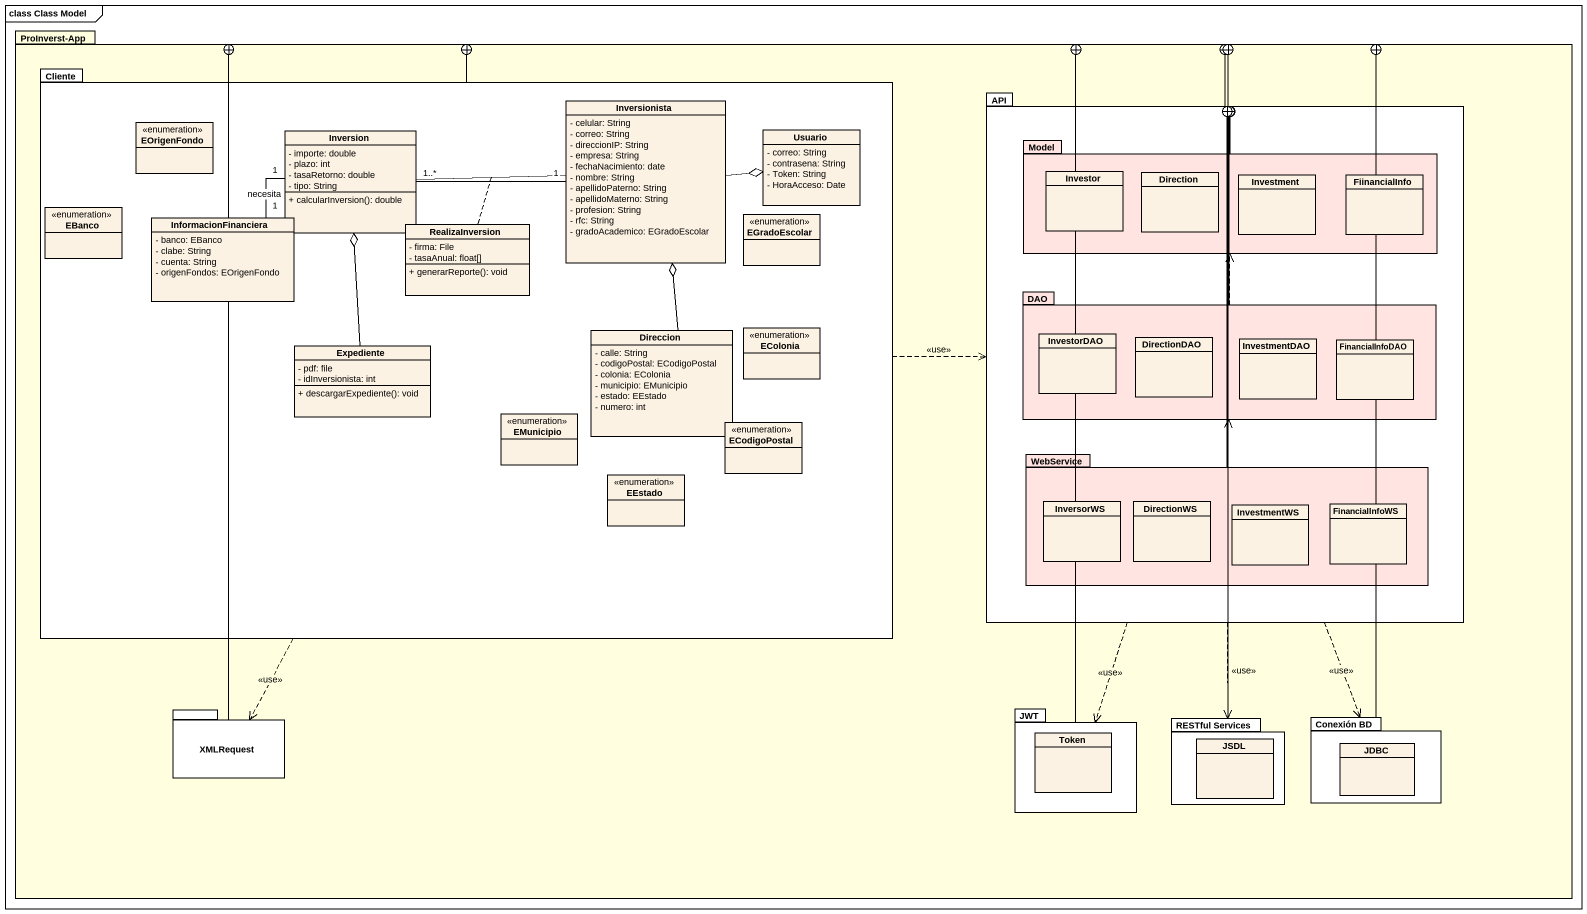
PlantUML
@startuml
mainframe class Class Model
hide circle
hide empty members
skinparam classAttributeIconSize 0
package "ProInverst-App" as ProInverst_App #FFFFE0 {
  package Cliente {
    enum EOrigenFondo
    class Inversionista {
      - celular: String
      - correo: String
      - direccionIP: String
      - empresa: String
      - fechaNacimiento: date
      - nombre: String
      - apellidoPaterno: String
      - apellidoMaterno: String
      - profesion: String
      - rfc: String
      - gradoAcademico: EGradoEscolar
    }
    class Inversion {
      - importe: double
      - plazo: int
      - tasaRetorno: double
      - tipo: String
      + calcularInversion(): double
    }
    class Usuario {
      - correo: String
      - contrasena: String
      - Token: String
      - HoraAcceso: Date
    }
    enum EBanco
    class InformacionFinanciera {
      - banco: EBanco
      - clabe: String
      - cuenta: String
      - origenFondos: EOrigenFondo
    }
    class RealizaInversion {
      - firma: File
      - tasaAnual: float[]
      + generarReporte(): void
    }
    enum EGradoEscolar
    class Expediente {
      - pdf: file
      - idInversionista: int
      + descargarExpediente(): void
    }
    class Direccion {
      - calle: String
      - codigoPostal: ECodigoPostal
      - colonia: EColonia
      - municipio: EMunicipio
      - estado: EEstado
      - numero: int
    }
    enum EColonia
    enum EMunicipio
    enum ECodigoPostal
    enum EEstado
  }
  package API {
    package Model #FFE4E1 {
      class Investor
      class Direction
      class Investment
      class FiinancialInfo
    }
    package DAO #FFE4E1 {
      class InvestorDAO
      class DirectionDAO
      class InvestmentDAO
      class FinancialInfoDAO
    }
    package WebService #FFE4E1 {
      class InversorWS
      class DirectionWS
      class InvestmentWS
      class FinancialInfoWS
    }
  }
  package XMLRequest {
  }
  package JWT {
    class Token
  }
  package "RESTful Services" as RESTful_Services {
    class JSDL
  }
  package "Conexión BD" as Conexión_BD {
    class JDBC
  }
}
Cliente -right-+ ProInverst_App
Cliente .right.> API : <<use>>
Cliente ..> XMLRequest : <<use>>
Inversionista "1" -left- "1..*" Inversion
Inversionista -right-o Usuario
API -left-+ ProInverst_App
API ..> JWT : <<use>>
API ..> RESTful_Services : <<use>>
API ..> Conexión_BD : <<use>>
Inversion -right- Inversionista
(Inversion, Inversionista) .. RealizaInversion
Inversion "1" -- "1" InformacionFinanciera : necesita
Model --+ API
DAO -left-+ API
DAO .up.> Model
Expediente -up-o Inversion
Direccion -up-o Inversionista
WebService -up-+ API
WebService .up.> DAO
XMLRequest -right-+ ProInverst_App
JWT -up-+ ProInverst_App
RESTful_Services -up-+ ProInverst_App
Conexión_BD -left-+ ProInverst_App
@enduml
